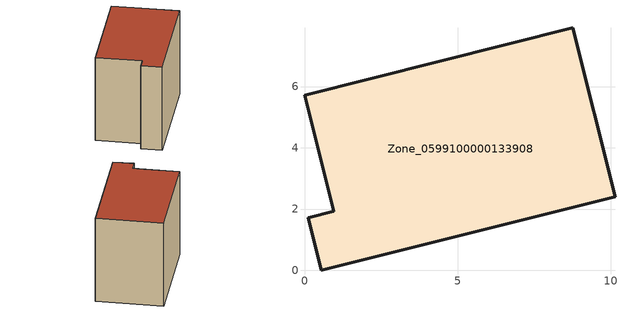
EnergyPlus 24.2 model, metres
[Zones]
Zone_0599100000133908
 floor ground (C_G): 10.14,2.4 0.55,0 0.12,1.72 0.95,1.92 0,5.72 8.76,7.92 z0
 wall outside (C_F): 10.14,2.4 8.76,7.92 0,5.72 0.95,1.92 0.12,1.72 0.55,0 10.14,2.4 z0:7.73
 roof outside (C_R): 0.55,0 10.14,2.4 8.76,7.92 0,5.72 0.95,1.92 0.12,1.72 z7.73
[BUILDING]
Pand.0599100000133908: North Axis=0; Terrain=City; Loads Convergence Tolerance Value=0.04; Temperature Convergence Tolerance Value=0.4; Solar Distribution=FullExterior; Maximum Number of Warmup Days=25; Minimum Number of Warmup Days=1
[Site:Location]
Rotterdam.The.Hague.AP_ZH_NLD Design_Conditions: Latitude=51.96; Longitude=4.45; Time Zone=1; Elevation=-4.5
[SITE:GROUNDTEMPERATURE:BUILDINGSURFACE]
18, 18, 18, 18, 18, 18, 18, 18, 18, 18, 18, 18
[MATERIAL] Thermal Absorptance=0.9; Solar Absorptance=0.7; Visible Absorptance=0.7
Name | Roughness | Thickness | Conductivity | Density | Specific Heat
G.TC.1975-1991 | MediumSmooth | 0.15 | 0.288461 | 540 | 1210
F.TC.1975-1991 | Rough | 0.3 | 0.230769 | 1920 | 840
R.TC.1975-1991 | MediumRough | 0.2 | 0.153846 | 1500 | 1000
[CONSTRUCTION]
C_G: G.TC.1975-1991
C_F: F.TC.1975-1991
C_R: R.TC.1975-1991
[ZONE]
Zone_0599100000133908: Type=1; Multiplier=1; Ceiling Height=Autocalculate; Volume=Autocalculate; Floor Area=autocalculate; Part of Total Floor Area=Yes
[ZONEINFILTRATION:DESIGNFLOWRATE]
Infil_Zone_0599100000133908: Zone or ZoneList or Space or SpaceList=Zone_0599100000133908; Schedule=AlwaysOn; Design Flow Rate Calculation Method=Flow/Area; Flow Rate per Floor Area=0.003; Constant Term Coefficient=1; Temperature Term Coefficient=0; Velocity Term Coefficient=0; Velocity Squared Term Coefficient=0
[HVACTEMPLATE:ZONE:IDEALLOADSAIRSYSTEM]
Zone_0599100000133908: Maximum Heating Supply Air Temperature=50; Minimum Cooling Supply Air Temperature=13; Maximum Heating Supply Air Humidity Ratio=0.0156; Minimum Cooling Supply Air Humidity Ratio=0.0077; Heating Limit=NoLimit; Cooling Limit=NoLimit; Dehumidification Control Type=ConstantSensibleHeatRatio; Cooling Sensible Heat Ratio=0.7; Dehumidification Setpoint=60; Humidification Control Type=None; Humidification Setpoint=30; Outdoor Air Method=None; Outdoor Air Flow Rate per Person=0.00944; Outdoor Air Flow Rate per Zone Floor Area=0; Outdoor Air Flow Rate per Zone=0; Demand Controlled Ventilation Type=None; Outdoor Air Economizer Type=NoEconomizer; Heat Recovery Type=None; Sensible Heat Recovery Effectiveness=0.7; Latent Heat Recovery Effectiveness=0.65
[ZONECONTROL:THERMOSTAT]
ThermostatControl_Zone_0599100000133908: Zone or ZoneList=Zone_0599100000133908; Control Type Schedule=DualSetpointControlType; Control 1=Thermostat_Zone_0599100000133908; Temperature Difference Between Cutout And Setpoint=0
[THERMOSTATSETPOINT:DUALSETPOINT]
Thermostat_Zone_0599100000133908: Heating Setpoint Temperature Schedule=HeatingSetpoint_Zone_0599100000133908; Cooling Setpoint Temperature Schedule=CoolingSetpoint_Zone_0599100000133908
[SCHEDULE:COMPACT]
HeatingSetpoint_Zone_0599100000133908: Through: 12/31, For: AllDays, Until: 24:00, 21
CoolingSetpoint_Zone_0599100000133908: Through: 12/31, For: AllDays, Until: 24:00, 24
DualSetpointControlType: Through: 12/31, For: AllDays, Until: 24:00, 4
AlwaysOn: Through: 12/31, For: AllDays, Until: 24:00, 1
